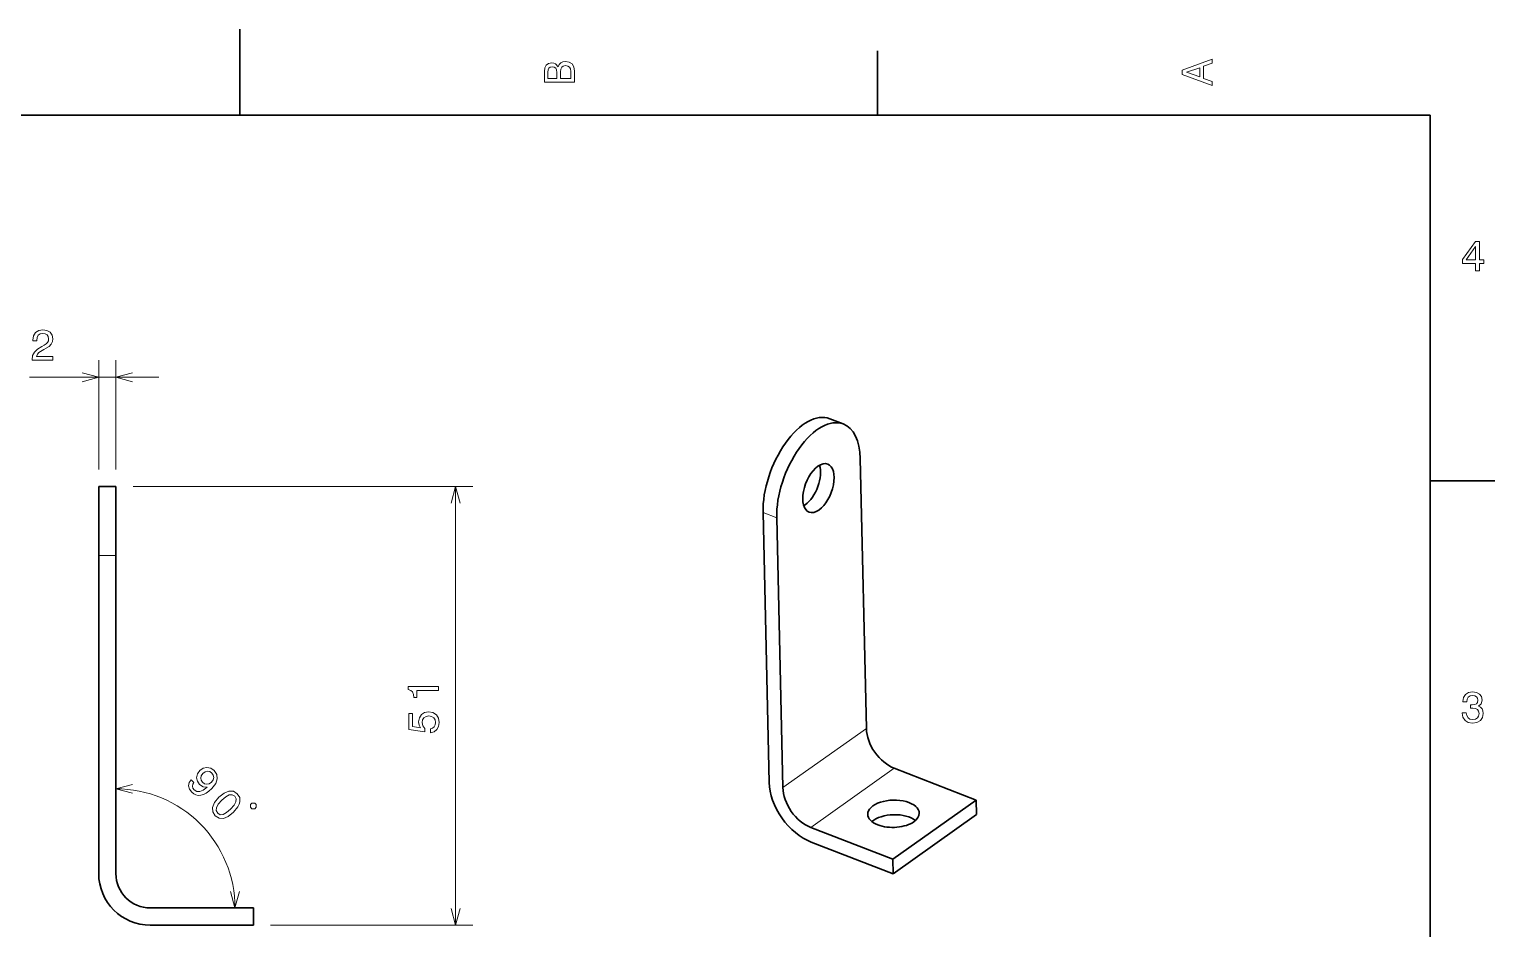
# Model space of a CAD drawing. Extents: x 0 to 297, y 0 to 210.
# Drawn here: x 124 to 294.5, y 105.4 to 210 of the extents above; entities that cross this region are included whole.
import ezdxf

# ---------------------------------------------------------------- set-up
doc = ezdxf.new("R2010")
doc.units = 0

msp = doc.modelspace()

# ---------------------------------------------------------------- linework, layer by layer
at = {"color": 7, "lineweight": 35, "ltscale": 0.25}
msp.add_line((148.5, 200), (148.5, 210), dxfattribs=at)
at = {"color": 7, "lineweight": 35, "ltscale": 0.1875}
for p, q in [((222.699997, 200), (222.699997, 207.5)), ((287, 157.5), (294.5, 157.5))]:
    msp.add_line(p, q, dxfattribs=at)
at = {"color": 7, "lineweight": 35}
for p, q in [((287, 200), (10, 200)), ((287, 10), (287, 200)), ((221.395386, 128.693512), (220.681366, 160.085938)), ((209.375504, 153.819641), (210.089523, 122.427223)), ((211.677948, 121.810516), (210.963928, 153.202942)), ((132.085541, 148.818146), (132.085541, 111.818153)), ((134.085541, 111.818153), (134.085541, 148.818146))]:
    msp.add_line(p, q, dxfattribs=at)
at = {"color": 7, "lineweight": 13, "ltscale": 0.317907}
for p, q in [((132.085541, 158.818146), (132.085541, 171.534424)), ((134.085541, 158.818146), (134.085541, 171.534424))]:
    msp.add_line(p, q, dxfattribs=at)
at = {"color": 7, "lineweight": 13, "ltscale": 0.375901}
msp.add_line((124.049515, 169.534409), (139.085541, 169.534409), dxfattribs=at)
at = {"color": 7, "lineweight": 35, "ltscale": 0.042598}
msp.add_line((218.71817, 164.102036), (217.129761, 164.71875), dxfattribs=at)
at = {"color": 7, "lineweight": 35, "ltscale": 0.2}
for p, q in [((132.085541, 148.818146), (132.085541, 156.818146)), ((134.085541, 148.818146), (134.085541, 156.818146))]:
    msp.add_line(p, q, dxfattribs=at)
at = {"color": 7, "lineweight": 35, "ltscale": 0.05}
for p, q in [((134.085541, 156.818146), (132.085541, 156.818146)), ((150.085541, 107.818153), (150.085541, 105.818153))]:
    msp.add_line(p, q, dxfattribs=at)
at = {"color": 7, "lineweight": 13}
for p, q in [((136.085541, 156.818146), (175.604996, 156.818146)), ((173.604996, 105.818153), (173.604996, 156.818146)), ((152.085541, 105.818153), (175.604996, 105.818153))]:
    msp.add_line(p, q, dxfattribs=at)
at = {"color": 7, "lineweight": 13, "ltscale": 0.042598}
msp.add_line((209.375504, 153.819641), (210.963928, 153.202942), dxfattribs=at)
at = {"color": 7, "lineweight": 13, "ltscale": 0.05}
msp.add_line((132.085541, 148.818146), (134.085541, 148.818146), dxfattribs=at)
at = {"color": 7, "lineweight": 13, "ltscale": 0.297704}
for p, q in [((221.395386, 128.693512), (211.677948, 121.810516)), ((224.649414, 124.066315), (214.931961, 117.183327))]:
    msp.add_line(p, q, dxfattribs=at)
at = {"color": 7, "lineweight": 35, "ltscale": 0.25559}
for p, q in [((234.179901, 120.366066), (224.649414, 124.066315)), ((214.931961, 117.183327), (224.462448, 113.483078)), ((214.970551, 115.486435), (224.501038, 111.786186))]:
    msp.add_line(p, q, dxfattribs=at)
at = {"color": 7, "lineweight": 35, "ltscale": 0.297704}
for p, q in [((234.179901, 120.366066), (224.462448, 113.483078)), ((234.218491, 118.669182), (224.501038, 111.786186))]:
    msp.add_line(p, q, dxfattribs=at)
at = {"color": 7, "lineweight": 35, "ltscale": 0.042433}
for p, q in [((234.179901, 120.366066), (234.218491, 118.669182)), ((224.462448, 113.483078), (224.501038, 111.786186))]:
    msp.add_line(p, q, dxfattribs=at)
at = {"color": 7, "lineweight": 35, "ltscale": 0.3}
for p, q in [((138.085541, 107.818153), (150.085541, 107.818153)), ((138.085541, 105.818153), (150.085541, 105.818153))]:
    msp.add_line(p, q, dxfattribs=at)
at = {"color": 7, "lineweight": 13}
for points in [[(261.633209, 203.466858), (261.633209, 203.930847), (260.604401, 204.298996), (260.604401, 205.695969), (261.633209, 206.064133), (261.633209, 206.538193), (258.128174, 205.257217), (258.128174, 204.742798)], [(185.542007, 205.630417), (185.249496, 205.983429), (185.052811, 206.074219), (184.81073, 206.104477), (184.432495, 206.03891), (184.160156, 205.842224), (183.993729, 205.524506), (183.933212, 205.080704), (183.933212, 203.835022), (187.433212, 203.835022), (187.433212, 205.151306), (187.36261, 205.620331), (187.155838, 205.968307), (186.828018, 206.185165), (186.384216, 206.260818), (186.08667, 206.215424), (185.839554, 206.094391), (185.65799, 205.897705)], [(185.385666, 204.984879), (185.385666, 204.298996), (184.351807, 204.298996), (184.351807, 205.025223), (184.382065, 205.297562), (184.472839, 205.489197), (184.629181, 205.605194), (184.86116, 205.645538), (185.093155, 205.600143), (185.254532, 205.479111), (185.355408, 205.272339)], [(187.014618, 205.095825), (187.014618, 204.298996), (185.809296, 204.298996), (185.809296, 205.050446), (185.844589, 205.368164), (185.9505, 205.595108), (186.132065, 205.731277), (186.394302, 205.776657), (186.671692, 205.731277), (186.863327, 205.605194), (186.979324, 205.393372)], [(260.17572, 204.460388), (258.632477, 205), (260.17572, 205.539627)], [(292.277374, 181.916794), (292.731262, 181.916794), (292.731262, 182.784225), (293.23056, 182.784225), (293.23056, 183.187683), (292.731262, 183.187683), (292.731262, 185.341141), (292.272339, 185.341141), (290.739197, 183.228027), (290.739197, 182.784225), (292.277374, 182.784225)], [(291.162842, 183.187683), (292.277374, 184.756134), (292.277374, 183.187683)], [(124.336983, 171.534424), (126.742599, 171.534424), (126.742599, 171.96814), (124.841309, 171.96814), (124.947212, 172.20517), (125.128769, 172.401855), (125.688568, 172.759918), (125.986115, 172.911224), (126.31897, 173.128082), (126.556, 173.380234), (126.692169, 173.677795), (126.742599, 174.015686), (126.656868, 174.439316), (126.419838, 174.772171), (126.056725, 174.983978), (125.587708, 175.059631), (125.103554, 174.973907), (124.735397, 174.736862), (124.498367, 174.358627), (124.417679, 173.859344), (124.417679, 173.788742), (124.87661, 173.788742), (124.87661, 173.829086), (124.921997, 174.172028), (125.058167, 174.424194), (125.275024, 174.585571), (125.562485, 174.641052), (125.854996, 174.590607), (126.071854, 174.464539), (126.213066, 174.267853), (126.263496, 174.020721), (126.228195, 173.788742), (126.13237, 173.592056), (125.970993, 173.420593), (125.749084, 173.269287), (125.451538, 173.10791), (124.957298, 172.795227), (124.609314, 172.462372), (124.402542, 172.058914), (124.336983, 171.549545)], [(171.604996, 133.095383), (171.604996, 133.554321), (168.079788, 133.554321), (168.079788, 133.21138), (168.387421, 133.120605), (168.594193, 132.939041), (168.71524, 132.661667), (168.755585, 132.278381), (169.113647, 132.278381), (169.113647, 133.095383)], [(290.729126, 130.51622), (290.729126, 130.480911), (290.809814, 129.996765), (291.046844, 129.633652), (291.420044, 129.401657), (291.914276, 129.315933), (292.438782, 129.401657), (292.832153, 129.623566), (293.08429, 129.976593), (293.175079, 130.430481), (293.134735, 130.728027), (293.023773, 130.970108), (292.842224, 131.156708), (292.600159, 131.292877), (292.927948, 131.565216), (293.043945, 131.998932), (292.968292, 132.392303), (292.751434, 132.68985), (292.398407, 132.87645), (291.914276, 132.942017), (291.460388, 132.861313), (291.112396, 132.63942), (290.885468, 132.286392), (290.809814, 131.817368), (290.809814, 131.782074), (291.258636, 131.782074), (291.299011, 132.104828), (291.430115, 132.336823), (291.641937, 132.478027), (291.939484, 132.528473), (292.201721, 132.488113), (292.393372, 132.382217), (292.509369, 132.210739), (292.554749, 131.97876), (292.509369, 131.731628), (292.388336, 131.565216), (292.176514, 131.46434), (291.889069, 131.434082), (291.692383, 131.439133), (291.692383, 131.04071), (291.939484, 131.050797), (292.257202, 131.005417), (292.494232, 130.884369), (292.635468, 130.687683), (292.685883, 130.430481), (292.630402, 130.13797), (292.484161, 129.921112), (292.252167, 129.784943), (291.944519, 129.739563), (291.626801, 129.789993), (291.394806, 129.941284), (291.248566, 130.183365), (291.193085, 130.51622)], [(170.692169, 128.199417), (171.105728, 128.310379), (171.428482, 128.557495), (171.630219, 128.920609), (171.705872, 129.384583), (171.615082, 129.893951), (171.367966, 130.292358), (170.974594, 130.544525), (170.470276, 130.64035), (170.001251, 130.554611), (169.633102, 130.312531), (169.396072, 129.934296), (169.310333, 129.445099), (169.37085, 129.066864), (169.537277, 128.774353), (168.594193, 128.915558), (168.594193, 130.4487), (168.180649, 130.4487), (168.180649, 128.577667), (170.03656, 128.300293), (170.03656, 128.703751), (169.79953, 128.996246), (169.713791, 129.369446), (169.769272, 129.692215), (169.930649, 129.939331), (170.177765, 130.095673), (170.495483, 130.151154), (170.813217, 130.095673), (171.060333, 129.934296), (171.216675, 129.68718), (171.272156, 129.369446), (171.236847, 129.102158), (171.12085, 128.895386), (170.939301, 128.744095), (170.692169, 128.668442)], [(142.826523, 122.727531), (142.598282, 122.392319), (142.534103, 122.021439), (142.641083, 121.643433), (142.912109, 121.27256), (143.147461, 121.087128), (143.400665, 120.962311), (143.671677, 120.912384), (143.964096, 120.933784), (144.267227, 121.022934), (144.588165, 121.186974), (144.912689, 121.41877), (145.251465, 121.721893), (145.693665, 122.285332), (145.88623, 122.827377), (145.829178, 123.326637), (145.526062, 123.786667), (145.112381, 124.071953), (144.677322, 124.164673), (144.242264, 124.071953), (143.853546, 123.797363), (143.568268, 123.397957), (143.47554, 122.970024), (143.561127, 122.556358), (143.825027, 122.185486), (144.227997, 121.91803), (144.688019, 121.871666), (144.235123, 121.53289), (143.839294, 121.36528), (143.496948, 121.372414), (143.204529, 121.557846), (143.044052, 121.76825), (142.986984, 121.982216), (143.022659, 122.196182), (143.154602, 122.399452)], [(144.203033, 123.455017), (144.459793, 123.640457), (144.734375, 123.71534), (145.001831, 123.668983), (145.244339, 123.504944), (145.415512, 123.25531), (145.465424, 122.984291), (145.394104, 122.713264), (145.212234, 122.452942), (144.948349, 122.267502), (144.680893, 122.199745), (144.413437, 122.260376), (144.160233, 122.442245), (143.999756, 122.674042), (143.949844, 122.930801), (144.014023, 123.194687)], [(146.060257, 120.684868), (145.553864, 120.071503), (145.322067, 119.504486), (145.347031, 118.994537), (145.63945, 118.545212), (146.08522, 118.256355), (146.595169, 118.231392), (147.158615, 118.466751), (147.775543, 118.969574), (148.274811, 119.582947), (148.428146, 119.871796), (148.513733, 120.149956), (148.48877, 120.659904), (148.203476, 121.109238), (147.750595, 121.398087), (147.237076, 121.419487), (146.670059, 121.187691)], [(146.402603, 120.342522), (146.862625, 120.745491), (147.262039, 120.966591), (147.60437, 120.987984), (147.907501, 120.813248), (148.078674, 120.513695), (148.057266, 120.171349), (147.836182, 119.77195), (147.433212, 119.31192), (146.969604, 118.90538), (146.570206, 118.684288), (146.227859, 118.662888), (145.93187, 118.837631), (145.753571, 119.137177), (145.774963, 119.479523), (145.996063, 119.878929)], [(149.754028, 119.523033), (149.919006, 119.35804), (150.248993, 119.35804), (150.413986, 119.523033), (150.413986, 119.853012), (150.248993, 120.018005), (149.919006, 120.018005), (149.754028, 119.853012)]]:
    msp.add_lwpolyline(points, close=True, dxfattribs=at)
for points in [[(130.153687, 169.016769), (132.085541, 169.534409), (130.153687, 170.052048)], [(136.017395, 170.052048), (134.085541, 169.534409), (136.017395, 169.016769)], [(174.122635, 154.886307), (173.604996, 156.818146), (173.087372, 154.886307)], [(136.017395, 122.191681), (134.085541, 121.674042), (136.017395, 121.156403)], [(147.423798, 109.750008), (147.941437, 107.818153), (148.459061, 109.750008)], [(173.087372, 107.750008), (173.604996, 105.818153), (174.122635, 107.750008)]]:
    msp.add_lwpolyline(points, dxfattribs=at)
msp.add_arc((134.085541, 107.818153), 13.855889, 0, 90.000003, dxfattribs=at)
at = {"color": 7, "lineweight": 35}
for radius in [6, 4]:
    msp.add_arc((138.085541, 111.818153), radius, 180.000005, 269.999997, dxfattribs=at)
for centre, major_axis, ratio, start_param, end_param in [((214.234222, 157.261139), (-2.895462, -7.457634), 0.523596, 3.1415729683, 5.3822005879), ((215.822647, 156.64444), (-2.895462, -7.457634), 0.523596, 3.1415729683, 5.3822005879), ((215.822647, 156.64444), (-2.895462, -7.457634), 0.523596, 2.2406079343, 3.1415729683), ((215.822647, 156.64444), (-1.0858, -2.796616), 0.523596, 3.8114042611, 6.2832248583), ((214.234222, 157.261139), (1.0858, 2.796616), 0.523596, 3.8114042611, 5.7100322595), ((215.822647, 156.64444), (1.0858, 2.796616), 0.523596, 0.0000395511, 0.6698116075), ((215.822647, 156.64444), (1.0858, 2.796616), 0.523596, 3.8114042611, 6.2832248583), ((214.234222, 157.261139), (-1.0858, -2.796616), 0.523596, 0.5731386176, 0.6698116075), ((215.822647, 156.64444), (-1.0858, -2.796616), 0.523596, 0.0000395511, 0.6698116075), ((224.57222, 127.460091), (-2.312027, 3.26413), 0.66789, 0.7803270467, 2.3511233735), ((214.854767, 120.577095), (-3.468033, 4.896194), 0.66789, 0.7803270467, 2.3511233735), ((214.854767, 120.577095), (-2.312027, 3.26413), 0.66789, 0.7803270467, 2.3511233735), ((224.555923, 118.774696), (2.999222, 0.068214), 0.528934, 6.2831511115, 9.4247437651), ((224.555923, 118.774696), (2.999222, 0.068214), 0.528934, 3.1415584579, 4.0475078628), ((224.594528, 117.077812), (2.999222, 0.068214), 0.528934, 0.5642299504, 2.5777010691), ((224.555923, 118.774696), (-2.999222, -0.068214), 0.528934, 0.9059152092, 2.476711536), ((224.555923, 118.774696), (2.999222, 0.068214), 0.528934, 5.6183041896, 6.2831511115)]:
    msp.add_ellipse(centre, major_axis=major_axis, ratio=ratio, start_param=start_param, end_param=end_param, dxfattribs=at)

doc.saveas('drawing.dxf')
